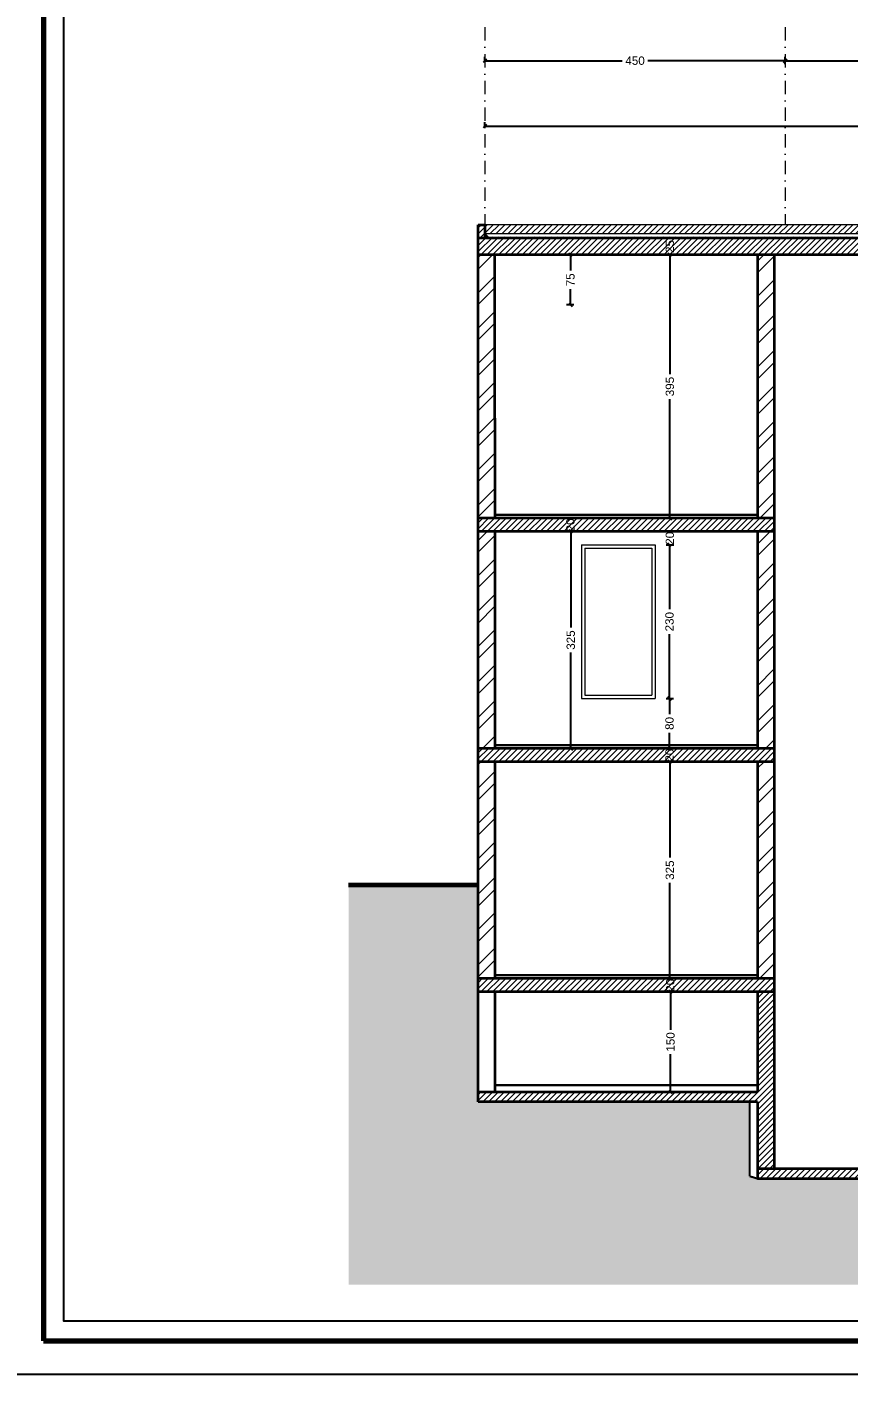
# Model space of a CAD drawing. Header units: inches. Extents: x -580639 to 179052, y 0 to 152898.
# Drawn here: x -30387 to -18081, y 113030 to 133225 of the extents above; entities that cross this region are included whole.
import ezdxf

# ---------------------------------------------------------------- set-up
doc = ezdxf.new("R2010")
doc.units = ezdxf.units.IN
doc.header["$LTSCALE"] = 500
doc.header["$MEASUREMENT"] = 0
for name, pattern in [('DASHDOTX2', [2, 1, -0.5, 0, -0.5]), ('HIDDEN', [0.375, 0.25, -0.125]), ('HIDDEN2', [0.1875, 0.125, -0.0625])]:
    doc.linetypes.add(name, pattern=pattern)
for name, color, linetype, lineweight in [('0.3', 10, 'Continuous', 30), ('0.6', 40, 'Continuous', 60), ('A-0.15', 50, 'Continuous', 15), ('A-0.25', 42, 'Continuous', 25), ('A-flor-sthn', 251, 'HIDDEN2', 9), ('A-htch', 252, 'Continuous', 20), ('A-wall', 52, 'Continuous', 35), ('DIM', 8, 'Continuous', 18), ('ground floor', 8, 'Continuous', 20), ('WALL', 7, 'Continuous', 40), ('WIND', 3, 'Continuous', 13)]:
    doc.layers.add(name, color=color, linetype=linetype, lineweight=lineweight)
doc.styles.add('50', font='arial.ttf', dxfattribs={"height": 125})
doc.dimstyles.new('DIM', dxfattribs={"dimscale": 50, "dimtxt": 125, "dimasz": 1, "dimexe": 1.2, "dimexo": 1, "dimgap": 1, "dimtad": 0, "dimtoh": 1, "dimdec": 0, "dimlfac": 0.1, "dimrnd": 1, "dimdsep": 46, "dimtxsty": '50', "dimblk": 'OBLIQUE', "dimcen": 0.09, "dimclrt": 8, "dimadec": 0, "dimazin": 0, "dimtfac": 1, "dimtdec": 0, "dimtix": 1, "dimtofl": 0, "dimtmove": 2, "dimatfit": 2, "dimfxl": 1, "dimfxlon": 1, "dimtzin": 0, "dimarcsym": 0})
pattern_1 = [(45, (-16881.285, 223485.564), (-44.194174, 44.194174), [])]

# ---------------------------------------------------------------- blocks, each defined once
blk = doc.blocks.new('_Oblique')
at = {"color": 0, "linetype": 'ByBlock', "lineweight": -2}
blk.add_line((-0.5, -0.5), (0.5, 0.5), dxfattribs=at)
blk = doc.blocks.new('*D1515')
at = {"layer": 'Defpoints', "color": 0, "transparency": 16777216}
for p in [(-23523, 132719), (-19023, 132719), (-19023, 132367)]:
    blk.add_point(p, dxfattribs=at)
at = {"layer": 'ground floor', "color": 0, "lineweight": -2, "transparency": 16777216}
for p, q in [((-23523, 132719), (-23523, 132779)), ((-23523, 132719), (-21464, 132719)), ((-19023, 132719), (-21083, 132719)), ((-19023, 132669), (-19023, 132779))]:
    blk.add_line(p, q, dxfattribs=at)
at = {"layer": 'ground floor', "color": 0, "lineweight": -2, "transparency": 16777216, "xscale": 50, "yscale": 50, "zscale": 50, "rotation": 180}
blk.add_blockref('_Oblique', (-23523, 132719), dxfattribs=at)
at = {"layer": 'ground floor', "color": 0, "lineweight": -2, "transparency": 16777216, "xscale": 50, "yscale": 50, "zscale": 50}
blk.add_blockref('_Oblique', (-19023, 132719), dxfattribs=at)
at = {"layer": 'ground floor', "color": 8, "transparency": 16777216, "insert": (-21273, 132719), "char_height": 125, "attachment_point": 5, "style": '50'}
blk.add_mtext('450', dxfattribs=at)
blk = doc.blocks.new('*D1516')
at = {"layer": 'Defpoints', "color": 0, "transparency": 16777216}
for p in [(-19023, 132719), (-13023, 132719), (-13023, 132367)]:
    blk.add_point(p, dxfattribs=at)
at = {"layer": 'ground floor', "color": 0, "lineweight": -2, "transparency": 16777216}
for p, q in [((-19023, 132719), (-19023, 132779)), ((-19023, 132719), (-16212, 132719)), ((-13023, 132719), (-15835, 132719)), ((-13023, 132669), (-13023, 132779))]:
    blk.add_line(p, q, dxfattribs=at)
at = {"layer": 'ground floor', "color": 0, "lineweight": -2, "transparency": 16777216, "xscale": 50, "yscale": 50, "zscale": 50, "rotation": 180}
blk.add_blockref('_Oblique', (-19023, 132719), dxfattribs=at)
at = {"layer": 'ground floor', "color": 0, "lineweight": -2, "transparency": 16777216, "xscale": 50, "yscale": 50, "zscale": 50}
blk.add_blockref('_Oblique', (-13023, 132719), dxfattribs=at)
at = {"layer": 'ground floor', "color": 8, "transparency": 16777216, "insert": (-16023, 132719), "char_height": 125, "attachment_point": 5, "style": '50'}
blk.add_mtext('600', dxfattribs=at)
blk = doc.blocks.new('*D1520')
at = {"layer": 'Defpoints', "color": 0, "transparency": 16777216}
for p in [(-23523, 131734), (1677, 131739), (1677, 131739)]:
    blk.add_point(p, dxfattribs=at)
at = {"layer": 'ground floor', "color": 0, "lineweight": -2, "transparency": 16777216}
for p, q in [((-23523, 131739), (-23523, 131799)), ((-23523, 131739), (-11161, 131739)), ((1677, 131739), (-10686, 131739)), ((1677, 131739), (1677, 131799))]:
    blk.add_line(p, q, dxfattribs=at)
at = {"layer": 'ground floor', "color": 0, "lineweight": -2, "transparency": 16777216, "xscale": 50, "yscale": 50, "zscale": 50, "rotation": 180}
blk.add_blockref('_Oblique', (-23523, 131739), dxfattribs=at)
at = {"layer": 'ground floor', "color": 0, "lineweight": -2, "transparency": 16777216, "xscale": 50, "yscale": 50, "zscale": 50}
blk.add_blockref('_Oblique', (1677, 131739), dxfattribs=at)
at = {"layer": 'ground floor', "color": 8, "transparency": 16777216, "insert": (-10923, 131739), "char_height": 125, "attachment_point": 5, "style": '50'}
blk.add_mtext('2520', dxfattribs=at)
blk = doc.blocks.new('*D1550')
at = {"layer": 'Defpoints', "color": 0, "transparency": 16777216}
for p in [(-20741, 118759), (-20741, 118759), (-21366, 117259)]:
    blk.add_point(p, dxfattribs=at)
at = {"layer": 'DIM', "color": 0, "lineweight": -2, "transparency": 16777216}
for p, q in [((-20741, 118759), (-20801, 118759)), ((-20741, 118759), (-20741, 118191)), ((-20741, 117259), (-20741, 117827)), ((-20791, 117259), (-20681, 117259))]:
    blk.add_line(p, q, dxfattribs=at)
at = {"layer": 'DIM', "color": 0, "lineweight": -2, "transparency": 16777216, "xscale": 50, "yscale": 50, "zscale": 50}
for p, rotation in [((-20741, 118759), 90), ((-20741, 117259), 270)]:
    blk.add_blockref('_Oblique', p, dxfattribs=dict(at, rotation=rotation))
at = {"layer": 'DIM', "color": 8, "transparency": 16777216, "insert": (-20741, 118009), "char_height": 125, "attachment_point": 5, "rotation": 90, "style": '50'}
blk.add_mtext('150', dxfattribs=at)
blk = doc.blocks.new('*D1536')
at = {"layer": 'Defpoints', "color": 0, "transparency": 16777216}
for p in [(-20746, 118959), (-20746, 118959), (-20741, 118759)]:
    blk.add_point(p, dxfattribs=at)
at = {"layer": 'DIM', "color": 0, "lineweight": -2, "transparency": 16777216}
for p, q in [((-20746, 118959), (-20806, 118959)), ((-20746, 118759), (-20806, 118759))]:
    blk.add_line(p, q, dxfattribs=at)
at = {"layer": 'DIM', "color": 8, "transparency": 16777216, "insert": (-20746, 118859), "char_height": 125, "attachment_point": 5, "rotation": 90, "style": '50'}
blk.add_mtext('20', dxfattribs=at)
blk = doc.blocks.new('*D1537')
at = {"layer": 'Defpoints', "color": 0, "transparency": 16777216}
for p in [(-20751, 122209), (-20751, 122209), (-21366, 118959)]:
    blk.add_point(p, dxfattribs=at)
at = {"layer": 'DIM', "color": 0, "lineweight": -2, "transparency": 16777216}
for p, q in [((-20751, 122209), (-20811, 122209)), ((-20751, 122209), (-20751, 120772)), ((-20751, 118959), (-20751, 120395)), ((-20801, 118959), (-20691, 118959))]:
    blk.add_line(p, q, dxfattribs=at)
at = {"layer": 'DIM', "color": 0, "lineweight": -2, "transparency": 16777216, "xscale": 50, "yscale": 50, "zscale": 50}
for p, rotation in [((-20751, 122209), 90), ((-20751, 118959), 270)]:
    blk.add_blockref('_Oblique', p, dxfattribs=dict(at, rotation=rotation))
at = {"layer": 'DIM', "color": 8, "transparency": 16777216, "insert": (-20751, 120584), "char_height": 125, "attachment_point": 5, "rotation": 90, "style": '50'}
blk.add_mtext('325', dxfattribs=at)
blk = doc.blocks.new('*D1538')
at = {"layer": 'Defpoints', "color": 0, "transparency": 16777216}
for p in [(-20756, 122409), (-20756, 122409), (-21366, 122209)]:
    blk.add_point(p, dxfattribs=at)
at = {"layer": 'DIM', "color": 0, "lineweight": -2, "transparency": 16777216}
for p, q in [((-20756, 122409), (-20816, 122409)), ((-20806, 122209), (-20696, 122209))]:
    blk.add_line(p, q, dxfattribs=at)
at = {"layer": 'DIM', "color": 8, "transparency": 16777216, "insert": (-20756, 122309), "char_height": 125, "attachment_point": 5, "rotation": 90, "style": '50'}
blk.add_mtext('20', dxfattribs=at)
blk = doc.blocks.new('*D1551')
at = {"layer": 'Defpoints', "color": 0, "transparency": 16777216}
for p in [(-21366, 123159), (-20756, 123159), (-20577, 122409)]:
    blk.add_point(p, dxfattribs=at)
at = {"layer": 'DIM', "color": 0, "lineweight": -2, "transparency": 16777216}
for p, q in [((-20806, 123159), (-20696, 123159)), ((-20756, 123159), (-20756, 122923)), ((-20756, 122409), (-20756, 122644)), ((-20706, 122409), (-20816, 122409))]:
    blk.add_line(p, q, dxfattribs=at)
at = {"layer": 'DIM', "color": 0, "lineweight": -2, "transparency": 16777216, "xscale": 50, "yscale": 50, "zscale": 50}
for p, rotation in [((-20756, 123159), 90), ((-20756, 122409), 270)]:
    blk.add_blockref('_Oblique', p, dxfattribs=dict(at, rotation=rotation))
at = {"layer": 'DIM', "color": 8, "transparency": 16777216, "insert": (-20756, 122784), "char_height": 125, "attachment_point": 5, "rotation": 90, "style": '50'}
blk.add_mtext('80', dxfattribs=at)
blk = doc.blocks.new('*D1552')
at = {"layer": 'Defpoints', "color": 0, "transparency": 16777216}
for p in [(-20973, 125459), (-20756, 125459), (-20973, 123159)]:
    blk.add_point(p, dxfattribs=at)
at = {"layer": 'DIM', "color": 0, "lineweight": -2, "transparency": 16777216}
for p, q in [((-20806, 125459), (-20696, 125459)), ((-20756, 125459), (-20756, 124498)), ((-20756, 123159), (-20756, 124120)), ((-20806, 123159), (-20696, 123159))]:
    blk.add_line(p, q, dxfattribs=at)
at = {"layer": 'DIM', "color": 0, "lineweight": -2, "transparency": 16777216, "xscale": 50, "yscale": 50, "zscale": 50}
for p, rotation in [((-20756, 125459), 90), ((-20756, 123159), 270)]:
    blk.add_blockref('_Oblique', p, dxfattribs=dict(at, rotation=rotation))
at = {"layer": 'DIM', "color": 8, "transparency": 16777216, "insert": (-20756, 124309), "char_height": 125, "attachment_point": 5, "rotation": 90, "style": '50'}
blk.add_mtext('230', dxfattribs=at)
blk = doc.blocks.new('*D1553')
at = {"layer": 'Defpoints', "color": 0, "transparency": 16777216}
for p in [(-20973, 125659), (-20751, 125659), (-20973, 125459)]:
    blk.add_point(p, dxfattribs=at)
at = {"layer": 'DIM', "color": 0, "lineweight": -2, "transparency": 16777216}
for p, q in [((-20801, 125659), (-20691, 125659)), ((-20801, 125459), (-20691, 125459))]:
    blk.add_line(p, q, dxfattribs=at)
at = {"layer": 'DIM', "color": 8, "transparency": 16777216, "insert": (-20751, 125559), "char_height": 125, "attachment_point": 5, "rotation": 90, "style": '50'}
blk.add_mtext('20', dxfattribs=at)
blk = doc.blocks.new('*D1554')
at = {"layer": 'Defpoints', "color": 0, "transparency": 16777216}
for p in [(-20751, 129809), (-20751, 129809), (-20751, 125859)]:
    blk.add_point(p, dxfattribs=at)
at = {"layer": 'DIM', "color": 0, "lineweight": -2, "transparency": 16777216}
for p, q in [((-20751, 129809), (-20811, 129809)), ((-20751, 129809), (-20751, 128022)), ((-20751, 125859), (-20751, 127645)), ((-20751, 125859), (-20811, 125859))]:
    blk.add_line(p, q, dxfattribs=at)
at = {"layer": 'DIM', "color": 0, "lineweight": -2, "transparency": 16777216, "xscale": 50, "yscale": 50, "zscale": 50}
for p, rotation in [((-20751, 129809), 90), ((-20751, 125859), 270)]:
    blk.add_blockref('_Oblique', p, dxfattribs=dict(at, rotation=rotation))
at = {"layer": 'DIM', "color": 8, "transparency": 16777216, "insert": (-20751, 127834), "char_height": 125, "attachment_point": 5, "rotation": 90, "style": '50'}
blk.add_mtext('395', dxfattribs=at)
blk = doc.blocks.new('*D1555')
at = {"layer": 'Defpoints', "color": 0, "transparency": 16777216}
for p in [(-20751, 130059), (-20751, 130059), (-20751, 129809)]:
    blk.add_point(p, dxfattribs=at)
at = {"layer": 'DIM', "color": 0, "lineweight": -2, "transparency": 16777216}
for p, q in [((-20751, 130059), (-20811, 130059)), ((-20751, 129809), (-20811, 129809))]:
    blk.add_line(p, q, dxfattribs=at)
at = {"layer": 'DIM', "color": 8, "transparency": 16777216, "insert": (-20751, 129934), "char_height": 125, "attachment_point": 5, "rotation": 90, "style": '50'}
blk.add_mtext('25', dxfattribs=at)
blk = doc.blocks.new('*D1557')
at = {"layer": 'Defpoints', "color": 0, "transparency": 16777216}
for p in [(-22241, 129809), (-21523, 129809), (-21523, 129059)]:
    blk.add_point(p, dxfattribs=at)
at = {"layer": 'DIM', "color": 0, "lineweight": -2, "transparency": 16777216}
for p, q in [((-22191, 129809), (-22301, 129809)), ((-22241, 129809), (-22241, 129573)), ((-22241, 129059), (-22241, 129294)), ((-22191, 129059), (-22301, 129059))]:
    blk.add_line(p, q, dxfattribs=at)
at = {"layer": 'DIM', "color": 0, "lineweight": -2, "transparency": 16777216, "xscale": 50, "yscale": 50, "zscale": 50}
for p, rotation in [((-22241, 129809), 90), ((-22241, 129059), 270)]:
    blk.add_blockref('_Oblique', p, dxfattribs=dict(at, rotation=rotation))
at = {"layer": 'DIM', "color": 8, "transparency": 16777216, "insert": (-22241, 129434), "char_height": 125, "attachment_point": 5, "rotation": 90, "style": '50'}
blk.add_mtext('75', dxfattribs=at)
blk = doc.blocks.new('*D1558')
at = {"layer": 'Defpoints', "color": 0, "transparency": 16777216}
for p in [(-22236, 125659), (-22236, 125659), (-22543, 122409)]:
    blk.add_point(p, dxfattribs=at)
at = {"layer": 'DIM', "color": 0, "lineweight": -2, "transparency": 16777216}
for p, q in [((-22236, 125659), (-22176, 125659)), ((-22236, 125659), (-22236, 124222)), ((-22236, 122409), (-22236, 123845)), ((-22286, 122409), (-22176, 122409))]:
    blk.add_line(p, q, dxfattribs=at)
at = {"layer": 'DIM', "color": 0, "lineweight": -2, "transparency": 16777216, "xscale": 50, "yscale": 50, "zscale": 50}
for p, rotation in [((-22236, 125659), 90), ((-22236, 122409), 270)]:
    blk.add_blockref('_Oblique', p, dxfattribs=dict(at, rotation=rotation))
at = {"layer": 'DIM', "color": 8, "transparency": 16777216, "insert": (-22236, 124034), "char_height": 125, "attachment_point": 5, "rotation": 90, "style": '50'}
blk.add_mtext('325', dxfattribs=at)
blk = doc.blocks.new('*D1539')
at = {"layer": 'Defpoints', "color": 0, "transparency": 16777216}
for p in [(-22241, 125859), (-22241, 125859), (-22236, 125659)]:
    blk.add_point(p, dxfattribs=at)
at = {"layer": 'DIM', "color": 0, "lineweight": -2, "transparency": 16777216}
for p, q in [((-22241, 125859), (-22301, 125859)), ((-22241, 125659), (-22301, 125659))]:
    blk.add_line(p, q, dxfattribs=at)
at = {"layer": 'DIM', "color": 8, "transparency": 16777216, "insert": (-22241, 125759), "char_height": 125, "attachment_point": 5, "rotation": 90, "style": '50'}
blk.add_mtext('20', dxfattribs=at)

msp = doc.modelspace()

# ---------------------------------------------------------------- hatches: boundary and pattern name
at = {"layer": 'A-flor-sthn', "ltscale": 1000}
h = msp.add_hatch(dxfattribs=at)
h.set_pattern_fill('ANSI31', color=8, scale=40, angle=90, style=0)
h.set_pattern_definition([(135, (-30152.429, 296178.5655), (-3.5355339, -3.5355339), [])])
h.paths.add_polyline_path([(-23513.284, 130058.433), (-23513.284, 130098.433), (-23473.284, 130058.433)])
at = {"layer": 'A-htch'}
h = msp.add_hatch(dxfattribs=at)
h.set_pattern_fill('ANSI31', color=256, scale=500)
h.set_pattern_definition(pattern_1)
h.paths.add_polyline_path([(-17173.284, 130258.813), (-17273.284, 130258.813), (-23523.284, 130258.813), (-23623.284, 130258.813), (-23623.284, 130058.813), (-23623.284, 129808.813), (-17173.284, 129808.813)])
h.paths.add_polyline_path([(-17331.159, 130079.711), (-17287.656, 130122.575), (-23508.912, 130122.575), (-23466.161, 130080.452)], flags=16)
h = msp.add_hatch(dxfattribs=at)
h.set_pattern_fill('ANSI31', color=256, scale=500)
h.set_pattern_definition(pattern_1)
h.paths.add_polyline_path([(-19186.206, 118758.813), (-19436.206, 118758.813), (-19436.206, 117258.813), (-23623.284, 117258.813), (-23623.284, 117108.813), (-19436.206, 117108.813), (-19436.206, 116108.813), (-19186.206, 116108.813)])
h.paths.add_polyline_path([(-17173.284, 120458.813), (-17373.284, 120458.813), (-17373.284, 116108.813), (-17173.284, 116108.813), (-17173.284, 117108.813), (-8198.518, 117108.813), (-8198.518, 117258.813), (-17173.284, 117258.813)])
h.paths.add_polyline_path([(-17173.284, 116108.813), (-17373.284, 116108.813), (-19436.206, 116108.813), (-19436.206, 115958.813), (-17173.284, 115958.813)])
h.paths.add_polyline_path([(-19186.206, 118958.813), (-23623.284, 118958.813), (-23623.284, 118758.813), (-19186.206, 118758.813)])
h.paths.add_polyline_path([(1851.482, 117358.813), (1601.482, 117358.813), (1601.482, 117258.813), (-8198.518, 117258.813), (-8198.518, 117108.813), (1851.482, 117108.813)])
h.paths.add_polyline_path([(1851.482, 120638.813), (-932.15, 120638.813), (-932.15, 120708.813), (-8198.518, 120708.813), (-8198.518, 120458.813), (1851.482, 120458.813)])
h.paths.add_polyline_path([(-8198.518, 120708.813), (-17373.284, 120708.813), (-17373.284, 120458.813), (-17173.284, 120458.813), (-8198.518, 120458.813)])
h.paths.add_polyline_path([(-12945.71, 124158.813), (-17373.284, 124158.813), (-17373.284, 123908.813), (-12945.71, 123908.813)])
h.paths.add_polyline_path([(-8248.518, 127608.813), (-17373.284, 127608.813), (-17373.284, 127358.813), (-8248.518, 127358.813)])
h.paths.add_polyline_path([(1851.482, 124158.813), (-8198.518, 124158.813), (-8398.518, 124158.813), (-8398.518, 123908.813), (1851.482, 123908.813)])
h.paths.add_polyline_path([(-6056.473, 123906.383), (-6056.473, 124163.119), (-6314.062, 124163.119), (-6314.062, 123906.383)], flags=9)
h.paths.add_polyline_path([(-6056.473, 123906.383), (-6056.473, 124163.119), (-6314.062, 124163.119), (-6314.062, 123906.383)], flags=9)
h = msp.add_hatch(dxfattribs=at)
h.set_pattern_fill('ANSI31', color=256, scale=500)
h.set_pattern_definition(pattern_1)
h.paths.add_polyline_path([(-19186.206, 125858.813), (-23623.284, 125858.813), (-23623.284, 125658.813), (-19186.206, 125658.813)])
h.paths.add_polyline_path([(-19186.206, 122408.813), (-23623.284, 122408.813), (-23623.284, 122208.813), (-19186.206, 122208.813)])
h.paths.add_polyline_path([(-20625.678, 122182.066), (-20625.678, 122438.802), (-20883.267, 122438.802), (-20883.267, 122182.066)], flags=9)
h = msp.add_hatch(dxfattribs=at)
h.set_pattern_fill('GRAVEL', color=256, scale=600, angle=90)
h.set_pattern_definition([(318.012788, (-17481.285, 223917.564), (5400, -4800), [80.7216, -7991.4528]), (274.96974, (-17421.285, 223863.564), (-600, 7200), [138.5208, -13713.555]), (222.510447, (-17409.285, 223725.564), (6600, 6000), [97.6728, -9669.6196]), (357.27369, (-17259.285, 223491.564), (-12000, 600), [126.1428, -12488.1348]), (22.833654, (-17133.285, 223485.564), (-7200, -3000), [123.693, -12245.624]), (87.27369, (-17019.285, 223533.564), (-600, -12000), [126.1428, -12488.1348]), (127.69424, (-17013.285, 223659.564), (6000, -7800), [166.8174, -16514.909]), (162.255328, (-17115.285, 223791.564), (-13200, 4200), [157.4928, -15591.793]), (211.429566, (-17265.285, 223839.564), (-7800, -4800), [126.57, -12530.444]), (265.23636, (-17373.285, 223773.564), (600, 6600), [144.4992, -7080.4575]), (312.397438, (-17385.285, 223629.564), (6600, -7200), [186.8688, -18500.025]), (228.814075, (-17253.285, 224085.564), (-3600, -4200), [63.7806, -6314.307]), (261.469234, (-17295.285, 224037.564), (1200, 7800), [121.3422, -12012.9068]), (315, (-17313.3, 223917.56), (600, -1e-13), [84.8526, -763.6755]), (293.19859, (-17385.285, 223875.564), (-1200, 3000), [45.6948, -4523.769]), (21.80141, (-17367.28, 223833.56), (-1800, -600), [64.6218, -3166.477]), (120.96376, (-17307.28, 223857.56), (-1200, 1800), [104.9574, -3393.6137]), (251.56505, (-17361.28, 223947.56), (600, 1200), [75.8946, -1821.472]), (106.38954, (-17367.285, 223485.564), (-1800, 6000), [106.32, -10525.707]), (160.346176, (-17397.285, 223587.564), (6600, -2400), [89.1966, -8830.4446]), (23.19859, (-17481.285, 223947.564), (-3000, -1200), [91.389, -4478.075]), (73.61046, (-17397.285, 223983.564), (-1800, -6000), [106.32, -10525.707]), (69.443955, (-16995.285, 223485.564), (-1200, -3000), [102.528, -5023.8742]), (24.77514, (-16959.285, 223581.564), (-6600, -3000), [85.9068, -8504.7858]), (156.80141, (-16881.285, 223953.564), (-3000, 1200), [91.389, -4478.075]), (107.354025, (-16965.285, 223989.564), (2400, -7800), [100.5786, -9957.2542]), (159.443955, (-16881.285, 223659.564), (3000, -1200), [51.264, -5075.1382]), (191.30993, (-16881.28, 223917.56), (-2400, -600), [30.594, -3028.8177]), (255.96376, (-16911.28, 223911.56), (600, 1800), [123.693, -2350.1704]), (276.009006, (-16941.285, 223791.564), (-600, 6000), [114.63, -11348.354]), (33.69007, (-17253.28, 223857.56), (-1200, -600), [86.5332, -2076.7976]), (83.157227, (-17181.285, 223905.564), (1200, 10200), [151.0764, -14956.5376]), (150.945396, (-17163.285, 224055.564), (4200, -2400), [61.7736, -6115.6045]), (180, (-17217.3, 224085.56), (-600, -600), [36, -564]), (210.256437, (-16959.285, 223779.564), (4200, 2400), [83.3544, -8252.112]), (138.012788, (-17031.285, 223737.564), (-5400, 4800), [161.4432, -7910.7312]), (90, (-17151.3, 223845.56), (-600, 600), [156, -444]), (55.304846, (-17151.285, 224001.564), (4200, 6000), [94.8684, -9391.9646]), (344.0546, (-17097.285, 224079.564), (2400, -600), [87.3612, -4280.7047]), (297.645975, (-17013.285, 224055.564), (6000, -11400), [142.239, -14081.6845]), (265.426079, (-16947.285, 223929.564), (-600, -7800), [150.4794, -14897.444])])
h.paths.add_polyline_path([(3606.369, 120358.813), (1851.482, 120358.813), (1851.482, 117108.813), (-17095.387, 117108.813), (-17095.387, 115975.086), (-17173.284, 115958.813), (-19436.206, 115958.813), (-19553.951, 115995.799), (-19553.951, 117108.813), (-23623.284, 117108.813), (-23623.284, 120358.813), (-25565.885, 120358.813), (-25565.885, 114371.547), (3606.369, 114371.547)])
h.paths.add_polyline_path([(-17564.107, 115899.434), (-17564.107, 116156.17), (-17821.696, 116156.17), (-17821.696, 115899.434)], flags=24)
at = {"layer": 'DIM', "transparency": 33554503}
h = msp.add_hatch(dxfattribs=at)
h.set_pattern_fill('ANSI32', color=256, scale=1000)
h.set_pattern_definition([(45, (-16881.3, 223485.56), (-265.165, 265.165), []), (45, (-16704.5, 223485.56), (-265.165, 265.165), [])])
h.paths.add_polyline_path([(-19186.206, 118958.813), (-19186.206, 122208.813), (-19436.206, 122208.813), (-19436.206, 118958.813)])
h.paths.add_polyline_path([(-23623.284, 122208.813), (-23623.284, 118958.813), (-23373.284, 118958.813), (-23373.284, 122208.813)])
h.paths.add_polyline_path([(-23373.284, 125658.813), (-23623.284, 125658.813), (-23623.284, 122408.813), (-23373.284, 122408.813), (-23373.284, 123908.813)])
h.paths.add_polyline_path([(-19186.206, 124158.813), (-19186.206, 125658.813), (-19436.206, 125658.813), (-19436.206, 123908.813), (-19436.206, 122408.813), (-19186.206, 122408.813)])
h.paths.add_polyline_path([(-19186.206, 125858.813), (-19186.206, 129808.813), (-19436.206, 129808.813), (-19436.206, 127358.813), (-19436.206, 125858.813)])
h.paths.add_polyline_path([(-23623.284, 129808.813), (-23623.284, 125858.813), (-23373.284, 125858.813), (-23373.284, 127358.813), (-23373.284, 129808.813)])

# ---------------------------------------------------------------- linework, layer by layer
msp.add_lwpolyline([(-30636.754, 113030.352), (24363.463, 113030.352), (24363.463, 151788.469), (-30636.754, 151788.469)], close=True)
at = {"layer": '0.3'}
for p, q in [((-19436.206, 125908.813), (-23373.284, 125908.813)), ((-19436.206, 122458.813), (-23373.284, 122458.813)), ((-19436.206, 119008.813), (-23373.284, 119008.813)), ((-19436.206, 117358.813), (-23373.284, 117358.813))]:
    msp.add_line(p, q, dxfattribs=at)
at = {"layer": '0.6'}
msp.add_line((-23623.284, 120358.813), (-25565.885, 120358.813), dxfattribs=at)
at = {"layer": 'A-0.15'}
msp.add_line((-17273.284, 130258.813), (-23523.284, 130258.813), dxfattribs=at)
at = {"layer": 'A-0.15', "linetype": 'HIDDEN2', "const_width": 30}
for points in [[(-19553.951, 117108.813), (-19553.951, 115995.799)], [(-19436.206, 115958.813), (-19553.951, 115995.799)]]:
    msp.add_lwpolyline(points, dxfattribs=at)
at = {"layer": 'A-0.25', "lineweight": 25}
msp.add_lwpolyline([(17263.463, 113830.352), (17263.463, 150988.469), (-29836.754, 150988.469), (-29836.754, 113830.352), (17263.463, 113830.352)], dxfattribs=at)
at = {"layer": 'A-flor-sthn', "color": 8, "ltscale": 1000}
for p, q in [((-23523.284, 130122.575), (-23459.142, 130058.433)), ((-17273.284, 130122.575), (-23523.284, 130122.575)), ((-23513.284, 130098.433), (-23473.284, 130058.433))]:
    msp.add_line(p, q, dxfattribs=at)
at = {"layer": 'A-wall'}
for p, q in [((-23623.284, 130058.813), (-23623.284, 130258.813)), ((-23623.284, 130258.813), (-23523.284, 130258.813)), ((-23523.284, 130258.813), (-23523.284, 130058.813)), ((-17173.284, 130058.813), (-23623.284, 130058.813)), ((-23623.284, 117108.813), (-23623.284, 130058.813)), ((-17173.284, 129808.813), (-23623.284, 129808.813)), ((-23373.284, 127358.813), (-23373.284, 129808.813)), ((-19436.206, 129808.813), (-19436.206, 127358.813)), ((-19186.206, 129808.813), (-19186.206, 124158.813)), ((-23373.284, 127358.813), (-23373.284, 125858.813)), ((-19436.206, 127358.813), (-19436.206, 125858.813)), ((-19186.206, 125858.813), (-23623.284, 125858.813)), ((-19186.206, 125658.813), (-23623.284, 125658.813)), ((-23373.284, 125658.813), (-23373.284, 123908.813)), ((-19436.206, 125658.813), (-19436.206, 123908.813)), ((-19186.206, 124158.813), (-19186.206, 116108.813)), ((-23373.284, 123908.813), (-23373.284, 122408.813)), ((-19436.206, 123908.813), (-19436.206, 122408.813)), ((-19186.206, 122408.813), (-23623.284, 122408.813)), ((-19186.206, 122208.813), (-23623.284, 122208.813)), ((-23373.284, 122208.813), (-23373.284, 118958.813)), ((-19436.206, 122208.813), (-19436.206, 118955.509)), ((-19186.206, 118958.813), (-23623.284, 118958.813)), ((-19186.206, 118758.813), (-23623.284, 118758.813)), ((-23373.284, 118758.813), (-23373.284, 117258.813)), ((-19436.206, 118758.813), (-19436.206, 117258.813)), ((-23623.284, 117258.813), (-19436.206, 117258.813)), ((-19436.206, 117108.813), (-23623.284, 117108.813)), ((-19436.206, 117108.813), (-19436.206, 115958.813)), ((-17173.284, 116108.813), (-19436.206, 116108.813)), ((-17173.284, 115958.813), (-19436.206, 115958.813))]:
    msp.add_line(p, q, dxfattribs=at)
at = {"layer": 'A-wall', "color": 1, "lineweight": 70}
msp.add_lwpolyline([(-30136.754, 113530.352), (23863.463, 113530.352), (23863.463, 151288.469), (-30136.754, 151288.469)], close=True, dxfattribs=at)
at = {"layer": 'ground floor', "linetype": 'DASHDOTX2', "ltscale": 0.4}
for p, q in [((-23523.284, 133219.43), (-23523.284, 130258.813)), ((-19023.284, 133219.43), (-19023.284, 130258.813))]:
    msp.add_line(p, q, dxfattribs=at)
at = {"layer": 'WALL', "linetype": 'HIDDEN', "ltscale": 0.1, "const_width": 4}
for points in [[(-20723.284, 130080.042), (-23465.409, 130079.711), (-23515.995, 130129.554), (-23515.995, 130206.784), (-23542.308, 130222.853)], [(-23466.161, 130080.452), (-17331.159, 130079.711), (-17280.573, 130129.554), (-17280.573, 130206.784), (-17254.26, 130222.853)]]:
    msp.add_lwpolyline(points, dxfattribs=at)
at = {"layer": 'WIND'}
for p, q in [((-22073.304, 125458.813), (-22073.304, 123158.813)), ((-22073.304, 125458.813), (-20973.277, 125458.813)), ((-22023.304, 125408.813), (-22023.304, 123208.813)), ((-22023.304, 125408.813), (-21023.277, 125408.813)), ((-21023.277, 125408.813), (-21023.277, 123208.813)), ((-20973.277, 125458.813), (-20973.277, 123158.813)), ((-22023.304, 123208.813), (-21023.277, 123208.813)), ((-22073.304, 123158.813), (-20973.277, 123158.813))]:
    msp.add_line(p, q, dxfattribs=at)

# ---------------------------------------------------------------- dimensions: what is measured, and where the dimension line sits
at = {"layer": 'DIM'}
for base, p1, p2, picture, middle in [((-20750.624, 130058.813), (-20750.624, 129808.813), (-20750.624, 130058.813), '*D1555', (-20750.624, 129933.813)), ((-22240.83, 129808.813), (-21523.29, 129058.827), (-21523.29, 129808.813), '*D1557', (-22240.83, 129433.82)), ((-20750.624, 129808.813), (-20750.624, 125858.813), (-20750.624, 129808.813), '*D1554', (-20750.624, 127833.813)), ((-22240.83, 125858.813), (-22235.83, 125658.813), (-22240.83, 125858.813), '*D1539', (-22240.83, 125758.813)), ((-22235.83, 125658.813), (-22542.547, 122408.813), (-22235.83, 125658.813), '*D1558', (-22235.83, 124033.813)), ((-20750.624, 125658.813), (-20973.277, 125458.813), (-20973.277, 125658.813), '*D1553', (-20750.624, 125558.813)), ((-20755.624, 125458.813), (-20973.277, 123158.813), (-20973.277, 125458.813), '*D1552', (-20755.624, 124308.813)), ((-20755.624, 122408.813), (-21365.76, 122208.813), (-20755.624, 122408.813), '*D1538', (-20755.624, 122308.813)), ((-20750.624, 122208.813), (-21365.76, 118958.813), (-20750.624, 122208.813), '*D1537', (-20750.624, 120583.813)), ((-20745.624, 118958.813), (-20740.624, 118758.813), (-20745.624, 118958.813), '*D1536', (-20745.624, 118858.813)), ((-20740.624, 118758.813), (-21365.76, 117258.813), (-20740.624, 118758.813), '*D1550', (-20740.624, 118008.813))]:
    dim = msp.add_linear_dim(base=base, p1=p1, p2=p2, angle=90, dimstyle='DIM', dxfattribs=at)
    dim.commit()
    dim.dimension.update_dxf_attribs({"geometry": picture, "text_midpoint": middle})
dim = msp.add_linear_dim(base=(-20755.624, 123158.813), p1=(-20576.706, 122408.813), p2=(-21365.76, 123158.813), angle=90, text='80', dimstyle='DIM', dxfattribs=at)
dim.commit()
dim.dimension.update_dxf_attribs({"geometry": '*D1551', "text_midpoint": (-20755.624, 122783.813)})
at = {"layer": 'ground floor'}
for base, p1, p2, picture, middle in [((-19023.284, 132719.43), (-23523.284, 132719.43), (-19023.284, 132366.93), '*D1515', (-21273.284, 132719.43)), ((-13023.284, 132719.43), (-19023.284, 132719.43), (-13023.284, 132366.93), '*D1516', (-16023.284, 132719.43)), ((1676.716, 131739.122), (-23523.284, 131733.813), (1676.716, 131739.122), '*D1520', (-10923.284, 131739.122))]:
    dim = msp.add_linear_dim(base=base, p1=p1, p2=p2, dimstyle='DIM', dxfattribs=at)
    dim.commit()
    dim.dimension.update_dxf_attribs({"geometry": picture, "text_midpoint": middle})

doc.saveas('drawing.dxf')
